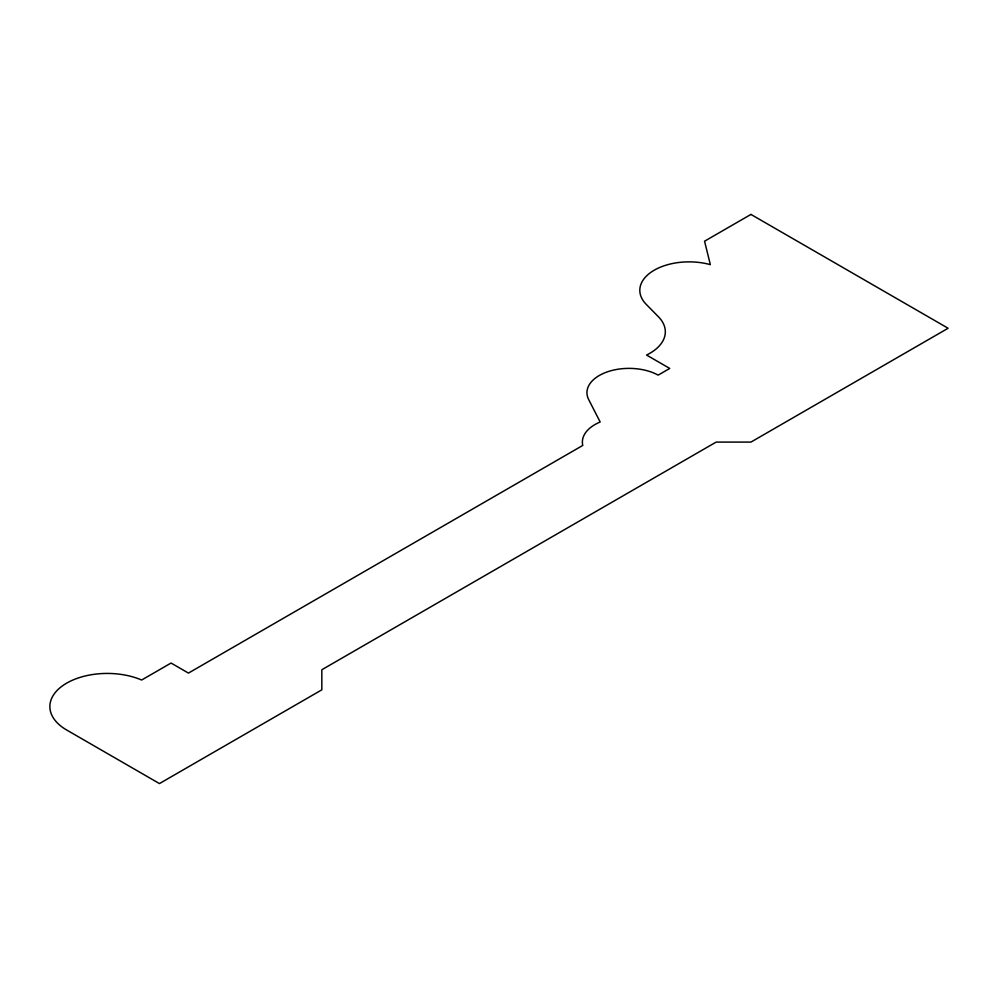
<?xml version="1.0" encoding="UTF-8"?>
<svg xmlns="http://www.w3.org/2000/svg" width="998" height="998" viewBox="0 0 998 998"><rect width="100%" height="100%" fill="white"/><g stroke="black" fill="none" stroke-linecap="round" stroke-linejoin="round"><path stroke-width="1.5" d="M750.945 214.42L704.551 241.204L710.351 264.645A49.276 28.455 0 0 0 653.041 270.907A49.276 28.455 0 0 0 646.23 304.353L658.48 316.828A52.545 30.339 0 0 1 646.554 355.039L669.758 368.437L658.156 375.123A42.103 24.301 0 0 0 607.133 371.93A42.103 24.301 0 0 0 588.683 399.587L600.172 421.992A42.902 24.763 0 0 0 582.77 445.432L188.447 673.089L171.057 663.046L141.641 680.025A57.41 33.146 0 0 0 63.872 684.878A57.41 33.146 0 0 0 66.679 730.012L159.455 783.58L321.83 689.83L321.83 669.745L716.152 442.089L750.945 442.089L948.1 328.255L750.945 214.42"/></g></svg>
